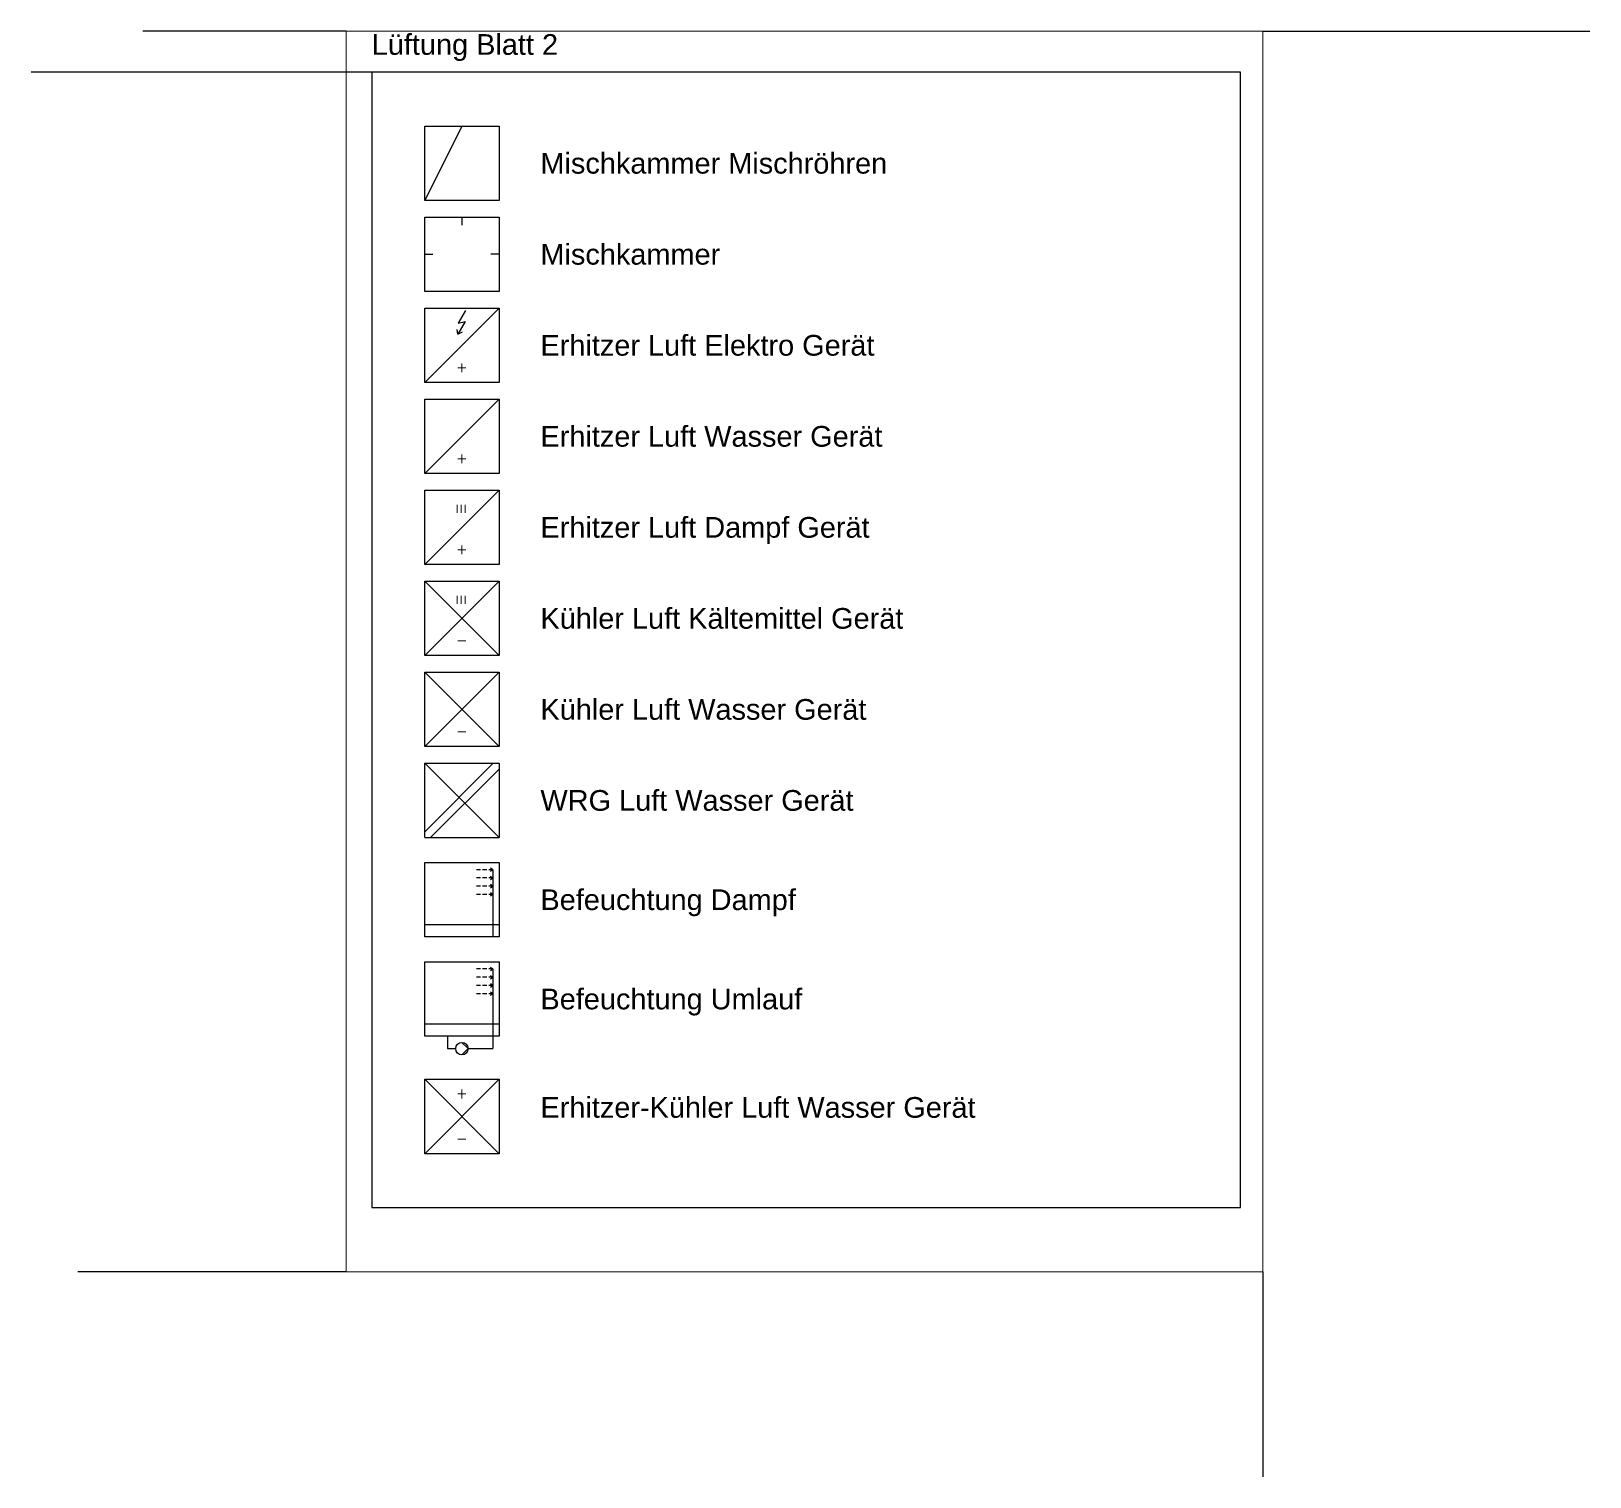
# Paper-space layout 'Blatt 2' of a CAD drawing. Header units: millimetres. Extents: x 837 to 1194, y 48 to 379.
# The model-space entities are those that its viewports show. They can reach past a viewport. Long polylines and large blocks are cut down to what shows.
import ezdxf
from ezdxf.enums import TextEntityAlignment as Align

# ---------------------------------------------------------------- set-up
doc = ezdxf.new("R2010")
doc.units = ezdxf.units.MM
doc.layers.add('Z_Format', color=7, linetype='Continuous', plot=False)
doc.styles.add('Romans', font='Romans.shx')
doc.styles.get("Standard").update_dxf_attribs({"font": 'arial.ttf'})

# ---------------------------------------------------------------- blocks, each defined once
blk = doc.blocks.new('Erhitzer Luft Elektro Gerät')
for p, q in [((450, 450), (-450, -450)), ((45, 419), (-46, 266)), ((-48, 136), (-56, 193)), ((40, 288), (-48, 136)), ((-46, 266), (40, 288)), ((-48, 136), (8, 161))]:
    blk.add_line(p, q)
blk.add_lwpolyline([(-450, 450), (450, 450), (450, -450), (-450, -450)], close=True)
at = {"style": 'Romans'}
blk.add_text('+', height=125, dxfattribs=at).set_placement((0, -263), align=Align.MIDDLE_CENTER)
blk = doc.blocks.new('Erhitzer Luft Wasser Gerät')
blk.add_line((450, 450), (-450, -450))
blk.add_lwpolyline([(-450, 450), (450, 450), (450, -450), (-450, -450)], close=True)
at = {"style": 'Romans'}
blk.add_text('+', height=125, dxfattribs=at).set_placement((0, -263), align=Align.MIDDLE_CENTER)
blk = doc.blocks.new('Kühler Luft Kältemittel Gerät')
for p, q in [((-450, 450), (450, 450)), ((-450, -450), (-450, 450)), ((-450, 450), (450, -450)), ((450, 450), (-450, -450)), ((450, 450), (450, -450)), ((450, -450), (-450, -450))]:
    blk.add_line(p, q)
at = {"style": 'Romans'}
for p in [(-50, 225), (0, 225), (50, 225)]:
    blk.add_text('-', height=125, rotation=270, dxfattribs=at).set_placement(p, align=Align.MIDDLE_CENTER)
blk.add_text('-', height=125, dxfattribs=at).set_placement((0, -263), align=Align.MIDDLE_CENTER)
blk = doc.blocks.new('Kühler Luft Wasser Gerät')
for p, q in [((-450, 450), (450, 450)), ((-450, -450), (-450, 450)), ((-450, 450), (450, -450)), ((450, 450), (-450, -450)), ((450, 450), (450, -450)), ((450, -450), (-450, -450))]:
    blk.add_line(p, q)
at = {"style": 'Romans'}
blk.add_text('-', height=125, dxfattribs=at).set_placement((0, -263), align=Align.MIDDLE_CENTER)
blk = doc.blocks.new('WRG Luft Wasser Gerät')
for p, q in [((-450, 450), (450, 450)), ((-450, -450), (-450, 450)), ((-450, 450), (450, -450)), ((379, 450), (-450, -379)), ((-379, -450), (450, 379)), ((450, 450), (450, -450)), ((-450, -450), (450, -450))]:
    blk.add_line(p, q)
blk = doc.blocks.new('Befeuchtung Dampf')
for p, q in [((-450, 450), (450, 450)), ((-450, -450), (-450, 450)), ((375, 363), (346, 382)), ((450, 450), (450, -450)), ((225, 363), (175, 363)), ((225, 263), (175, 263)), ((300, 363), (250, 363)), ((300, 263), (250, 263)), ((375, 363), (325, 363)), ((375, 263), (325, 263)), ((346, 345), (375, 363)), ((375, 263), (346, 282)), ((346, 245), (375, 263)), ((375, 363), (375, -450)), ((225, 163), (175, 163)), ((225, 63), (175, 63)), ((300, 163), (250, 163)), ((300, 63), (250, 63)), ((375, 163), (325, 163)), ((375, 63), (325, 63)), ((375, 163), (346, 182)), ((346, 145), (375, 163)), ((375, 63), (346, 82)), ((346, 45), (375, 63)), ((-450, -300), (450, -300)), ((450, -450), (-450, -450))]:
    blk.add_line(p, q)
blk = doc.blocks.new('Erhitzer-Kühler Luft Wasser Gerät')
for p, q in [((-450, 450), (450, 450)), ((-450, -450), (-450, 450)), ((-450, 450), (450, -450)), ((450, 450), (-450, -450)), ((450, 450), (450, -450)), ((450, -450), (-450, -450))]:
    blk.add_line(p, q)
at = {"style": 'Romans'}
for s, p in [('+', (0, 281)), ('-', (0, -263))]:
    blk.add_text(s, height=125, dxfattribs=at).set_placement(p, align=Align.MIDDLE_CENTER)
blk = doc.blocks.new('Erhitzer Luft Dampf Gerät')
blk.add_line((450, 450), (-450, -450))
blk.add_lwpolyline([(-450, 450), (450, 450), (450, -450), (-450, -450)], close=True)
at = {"style": 'Romans'}
for p in [(-50, 225), (0, 225), (50, 225)]:
    blk.add_text('-', height=125, rotation=270, dxfattribs=at).set_placement(p, align=Align.MIDDLE_CENTER)
blk.add_text('+', height=125, dxfattribs=at).set_placement((0, -263), align=Align.MIDDLE_CENTER)
blk = doc.blocks.new('Mischkammer')
for p, q in [((0, 450), (0, 350)), ((-450, 0), (-350, 0)), ((450, 0), (350, 0))]:
    blk.add_line(p, q)
blk.add_lwpolyline([(-450, 450), (450, 450), (450, -450), (-450, -450)], close=True)
blk = doc.blocks.new('Mischkammer Mischröhren')
blk.add_line((0, 450), (-450, -450))
blk.add_lwpolyline([(-450, 450), (450, 450), (450, -450), (-450, -450)], close=True)
blk = doc.blocks.new('Befeuchtung Umlauf')
for p, q in [((-450, 450), (450, 450)), ((-450, -450), (-450, 450)), ((375, 363), (346, 382)), ((450, 450), (450, -450)), ((225, 363), (175, 363)), ((225, 263), (175, 263)), ((300, 363), (250, 363)), ((300, 263), (250, 263)), ((375, 363), (325, 363)), ((375, 263), (325, 263)), ((346, 345), (375, 363)), ((375, 263), (346, 282)), ((346, 245), (375, 263)), ((375, 363), (375, -600)), ((225, 163), (175, 163)), ((225, 63), (175, 63)), ((300, 163), (250, 163)), ((300, 63), (250, 63)), ((375, 163), (325, 163)), ((375, 63), (325, 63)), ((375, 163), (346, 182)), ((346, 145), (375, 163)), ((375, 63), (346, 82)), ((346, 45), (375, 63)), ((-450, -300), (450, -300)), ((450, -450), (-450, -450)), ((-175, -450), (-175, -600)), ((75, -600), (0, -525)), ((-175, -600), (-75, -600)), ((75, -600), (0, -675)), ((75, -600), (375, -600))]:
    blk.add_line(p, q)
blk.add_circle((0, -600), 75)

msp = doc.modelspace()

# ---------------------------------------------------------------- linework, layer by layer
msp.add_lwpolyline([(5800, -3449), (5800, -17169), (16300, -17169), (16300, -3449), (5800, -3449)])

# ---------------------------------------------------------------- block references
for name, p in [('Mischkammer Mischröhren', (6890, -4549)), ('Mischkammer', (6890, -5649)), ('Erhitzer Luft Elektro Gerät', (6890, -6749)), ('Erhitzer Luft Wasser Gerät', (6890, -7849)), ('Erhitzer Luft Dampf Gerät', (6890, -8949)), ('Kühler Luft Kältemittel Gerät', (6890, -10049)), ('Kühler Luft Wasser Gerät', (6890, -11149)), ('WRG Luft Wasser Gerät', (6890, -12249)), ('Befeuchtung Dampf', (6890, -13449)), ('Befeuchtung Umlauf', (6890, -14649)), ('Erhitzer-Kühler Luft Wasser Gerät', (6890, -16069))]:
    msp.add_blockref(name, p)

# ---------------------------------------------------------------- texts
at = {"color": 7}
for s, p in [('Mischkammer Mischröhren', (7839, -4549)), ('Mischkammer', (7839, -5649)), ('Erhitzer Luft Elektro Gerät', (7839, -6749)), ('Erhitzer Luft Wasser Gerät', (7839, -7849)), ('Erhitzer Luft Dampf Gerät', (7839, -8949)), ('Kühler Luft Kältemittel Gerät', (7839, -10049)), ('Kühler Luft Wasser Gerät', (7839, -11149)), ('WRG Luft Wasser Gerät', (7839, -12249)), ('Befeuchtung Dampf', (7839, -13449)), ('Befeuchtung Umlauf', (7839, -14649)), ('Erhitzer-Kühler Luft Wasser Gerät', (7839, -15959))]:
    msp.add_text(s, height=250, dxfattribs=at).set_placement(p, align=Align.MIDDLE_LEFT)
at = {"insert": (5800, -3151), "char_height": 250, "attachment_point": 4}
msp.add_mtext_dynamic_manual_height_columns('Lüftung Blatt 2', width=4100.87, gutter_width=12.5, heights=[0], dxfattribs=at)

psp = doc.layouts.new('Blatt 2')

# ---------------------------------------------------------------- linework, layer by layer
at = {"layer": 'Z_Format'}
for p, q in [((908.75, 379), (862.16, 379)), ((1118.75, 379), (1193.65, 379)), ((914.63, 369.6), (836.61, 369.6)), ((908.75, 94.84), (847.27, 94.84)), ((1118.75, 94.84), (1118.75, 47.9))]:
    psp.add_line(p, q, dxfattribs=at)

# ---------------------------------------------------------------- viewports
at = {"layer": 'Z_Format', "view_target_point": (-2628, -2975.5)}
psp.add_viewport(center=(1013.75, 236.92), size=(210, 284.164), view_center_point=(13658.38, -7474.23), view_height=14993.941, dxfattribs=at)

doc.saveas('drawing.dxf')
